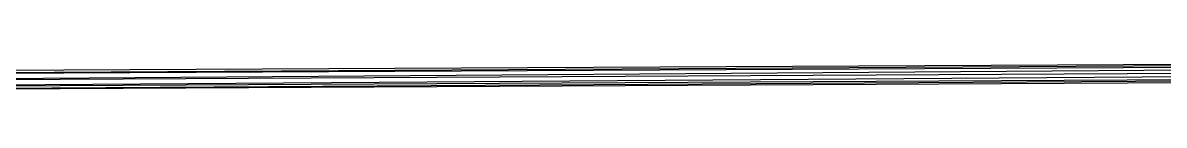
# Model space of a CAD drawing. Extents: x -32 to 51.8, y -51.6 to -5.5.
# Drawn here: x 24.127 to 25.361, y -27.724 to -27.685 of the extents above; entities that cross this region are included whole.
import ezdxf

# ---------------------------------------------------------------- set-up
doc = ezdxf.new("R2010")
doc.units = 0
doc.header["$MEASUREMENT"] = 0
doc.layers.get('0').update_dxf_attribs({"linetype": 'CONTINUOUS'})

msp = doc.modelspace()

# ---------------------------------------------------------------- linework, layer by layer
for p, q in [((27.1486, -27.6876), (23.4854, -27.7136)), ((27.1486, -27.6847), (23.4887, -27.7065)), ((23.4887, -27.7065), (27.1486, -27.6874)), ((27.1486, -27.6846), (23.4966, -27.7036)), ((27.1486, -27.6942), (23.4854, -27.7136)), ((27.1486, -27.6945), (23.4887, -27.7207)), ((27.1486, -27.7011), (23.4887, -27.7207)), ((27.1486, -27.7012), (23.4966, -27.7236)), ((23.4966, -27.7236), (27.1486, -27.704))]:
    msp.add_line(p, q)

doc.saveas('drawing.dxf')
